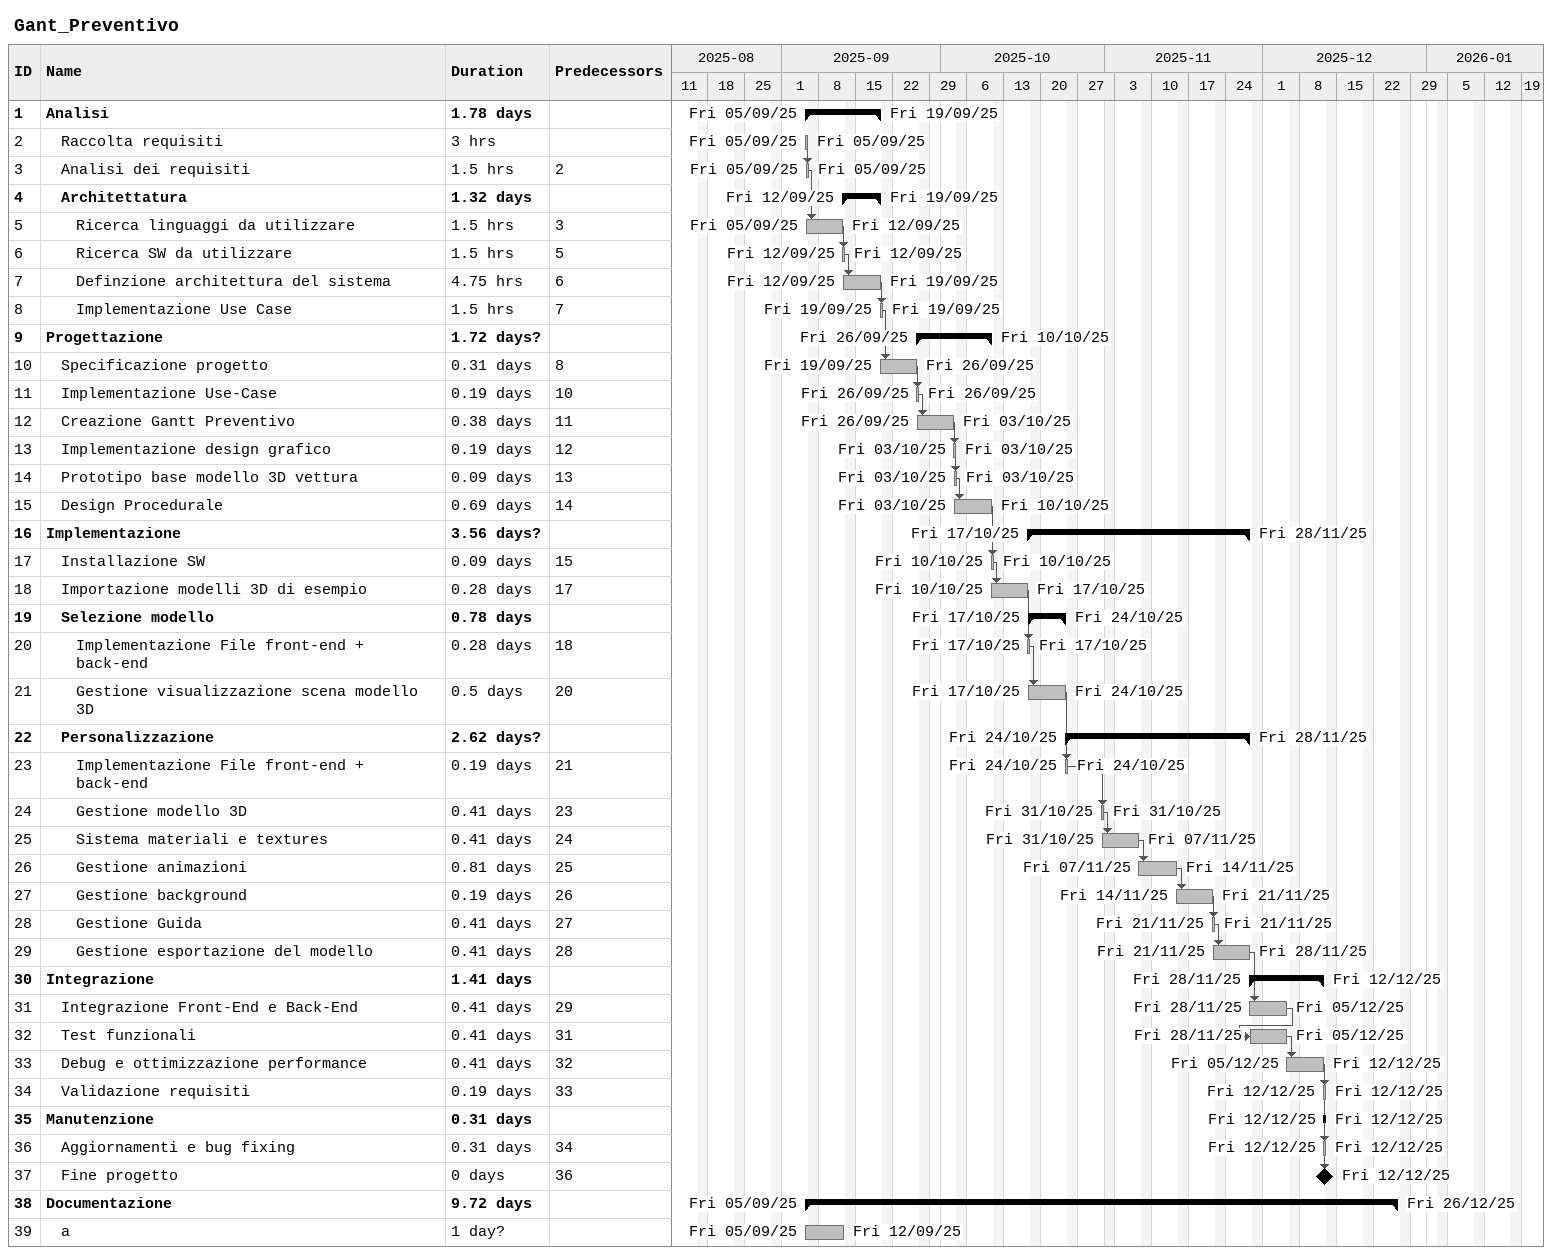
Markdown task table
Gant_Preventivo

| ID | Level | Task | Duration | Start | Finish | Predecessors |
|---|---|---|---|---|---|---|
| 1 | 1 | **Analisi** | 1.78d | 2025-09-05 | 2025-09-19 |  |
| 2 | 2 | Raccolta requisiti | 3h | 2025-09-05 | 2025-09-05 |  |
| 3 | 2 | Analisi dei requisiti | 1.5h | 2025-09-05 | 2025-09-05 | 2 |
| 4 | 2 | **Architettatura** | 1.32d | 2025-09-12 | 2025-09-19 |  |
| 5 | 3 | Ricerca linguaggi da utilizzare | 1.5h | 2025-09-05 | 2025-09-12 | 3 |
| 6 | 3 | Ricerca SW da utilizzare | 1.5h | 2025-09-12 | 2025-09-12 | 5 |
| 7 | 3 | Definzione architettura del sistema | 4.75h | 2025-09-12 | 2025-09-19 | 6 |
| 8 | 3 | Implementazione Use Case | 1.5h | 2025-09-19 | 2025-09-19 | 7 |
| 9 | 1 | **Progettazione** | 1.72d? | 2025-09-26 | 2025-10-10 |  |
| 10 | 2 | Specificazione progetto | 0.31d | 2025-09-19 | 2025-09-26 | 8 |
| 11 | 2 | Implementazione Use-Case | 0.19d | 2025-09-26 | 2025-09-26 | 10 |
| 12 | 2 | Creazione Gantt Preventivo | 0.38d | 2025-09-26 | 2025-10-03 | 11 |
| 13 | 2 | Implementazione design grafico | 0.19d | 2025-10-03 | 2025-10-03 | 12 |
| 14 | 2 | Prototipo base modello 3D vettura | 0.09d | 2025-10-03 | 2025-10-03 | 13 |
| 15 | 2 | Design Procedurale | 0.69d | 2025-10-03 | 2025-10-10 | 14 |
| 16 | 1 | **Implementazione** | 3.56d? | 2025-10-17 | 2025-11-28 |  |
| 17 | 2 | Installazione SW | 0.09d | 2025-10-10 | 2025-10-10 | 15 |
| 18 | 2 | Importazione modelli 3D di esempio | 0.28d | 2025-10-10 | 2025-10-17 | 17 |
| 19 | 2 | **Selezione modello** | 0.78d | 2025-10-17 | 2025-10-24 |  |
| 20 | 3 | Implementazione File front-end + back-end | 0.28d | 2025-10-17 | 2025-10-17 | 18 |
| 21 | 3 | Gestione visualizzazione scena modello 3D | 0.5d | 2025-10-17 | 2025-10-24 | 20 |
| 22 | 2 | **Personalizzazione** | 2.62d? | 2025-10-24 | 2025-11-28 |  |
| 23 | 3 | Implementazione File front-end + back-end | 0.19d | 2025-10-24 | 2025-10-24 | 21 |
| 24 | 3 | Gestione modello 3D | 0.41d | 2025-10-31 | 2025-10-31 | 23 |
| 25 | 3 | Sistema materiali e textures | 0.41d | 2025-10-31 | 2025-11-07 | 24 |
| 26 | 3 | Gestione animazioni | 0.81d | 2025-11-07 | 2025-11-14 | 25 |
| 27 | 3 | Gestione background | 0.19d | 2025-11-14 | 2025-11-21 | 26 |
| 28 | 3 | Gestione Guida | 0.41d | 2025-11-21 | 2025-11-21 | 27 |
| 29 | 3 | Gestione esportazione del modello | 0.41d | 2025-11-21 | 2025-11-28 | 28 |
| 30 | 1 | **Integrazione** | 1.41d | 2025-11-28 | 2025-12-12 |  |
| 31 | 2 | Integrazione Front-End e Back-End | 0.41d | 2025-11-28 | 2025-12-05 | 29 |
| 32 | 2 | Test funzionali | 0.41d | 2025-11-28 | 2025-12-05 | 31 |
| 33 | 2 | Debug e ottimizzazione performance | 0.41d | 2025-12-05 | 2025-12-12 | 32 |
| 34 | 2 | Validazione requisiti | 0.19d | 2025-12-12 | 2025-12-12 | 33 |
| 35 | 1 | **Manutenzione** | 0.31d | 2025-12-12 | 2025-12-12 |  |
| 36 | 2 | Aggiornamenti e bug fixing | 0.31d | 2025-12-12 | 2025-12-12 | 34 |
| 37 | 2 | Fine progetto | 0d | 2025-12-12 | 2025-12-12 | 36 |
| 38 | 1 | **Documentazione** | 9.72d | 2025-09-05 | 2025-12-26 |  |
| 39 | 2 | a | 1d? | 2025-09-05 | 2025-09-12 |  |
